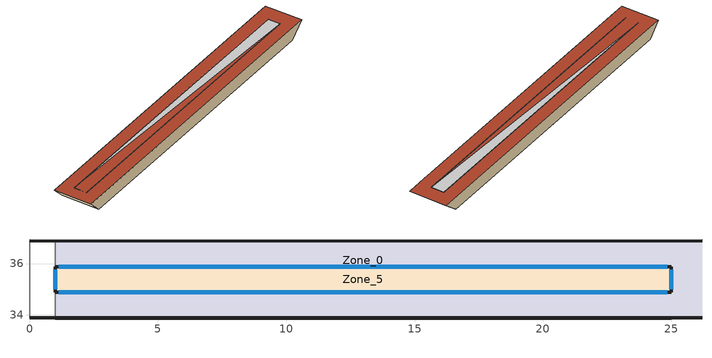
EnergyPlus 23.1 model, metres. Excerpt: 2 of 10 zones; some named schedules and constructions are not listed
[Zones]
Zone_0
 floor to Zone_1 (Interior Partition (Mass)_FLIPPED): 25,33.87,35.54 25,36.88,35.51 26.2,36.89,36.51 26.2,33.88,36.54
 floor to Zone_4 (Interior Partition (Mass)_FLIPPED): 25,34.37,35.54 1,34.37,35.54 1,36.88,35.51 25,36.88,35.51
 floor to Zone_9 (Interior Partition (Mass)_FLIPPED): 25,34.37 25,33.87 1,33.87 1,34.37 z35.54
 wall outside (300mmInsulation 200mmConcrete): 0,33.88,36.54 1,33.87,35.54 25,33.87,35.54 26.2,33.88,36.54; 26.2,36.89,36.51 25,36.88,35.51 1,36.88,35.51 0,36.89,36.51
 wall to Zone_3 (200mmConcrete): 1,36.88,35.51 1,33.87,35.54 0,33.88,36.54 0,36.89,36.51
 ceiling to Zone_5 (Interior Partition (Mass)): 1,34.88,36.53 25,34.88,36.53 25,35.88,36.52 1,35.88,36.52
 roof outside (UVal_0.4_Mass): 0,33.88,36.54 25,33.88,36.54 25,35.88,36.52 1,35.88,36.52 25,34.88,36.53 25,33.88,36.54 26.2,33.88,36.54 26.2,36.89,36.51 0,36.89,36.51
Zone_5
 floor outside (90.1-2019 Nonresidential CZ 0 Exterior Floor (Mass)): 1,34.88,36.03 1,35.88,36.02 25,35.88,36.02 25,34.88,36.03
 wall outside (300mmInsulation 200mmConcrete): 25,35.88 1,35.88 z36.02:36.52; 1,34.88 25,34.88 z36.03:36.53; 1,35.88,36.02 1,34.88,36.03 1,34.88,36.53 1,35.88,36.52; 25,34.88,36.03 25,35.88,36.02 25,35.88,36.52 25,34.88,36.53
 window (90.1-2019 Nonresidential CZ 0 Glazing (Operable)): 24.85,35.88 1.15,35.88 z36.17:36.37; 1.15,34.88 24.85,34.88 z36.18:36.38; 1,35.76,36.14 1,35,36.15 1,35,36.41 1,35.76,36.4; 25,35,36.15 25,35.76,36.14 25,35.76,36.4 25,35,36.41
[Schedule:Week:Daily]
NatVentAvail_Zone_5_40: 096c2fb7-4830-4b1b-ad6a-9c36d3ece77a, e0e3008d-8df5-407e-920e-c96906a8ad10, 9aac7223-6f20-467c-b4c0-b2737b0b6323, 991935f7-8a91-42af-b36a-b7d2041c7ee5, 745c0fb3-f0bd-4dfc-be8b-721d88dd9f80, 26255348-308e-41f4-a10e-040e6d33ec95, 075561a2-3e0e-47a1-bbd7-483a6c622ee8, 096c2fb7-4830-4b1b-ad6a-9c36d3ece77a, 096c2fb7-4830-4b1b-ad6a-9c36d3ece77a, 096c2fb7-4830-4b1b-ad6a-9c36d3ece77a, 096c2fb7-4830-4b1b-ad6a-9c36d3ece77a, 096c2fb7-4830-4b1b-ad6a-9c36d3ece77a
NatVentAvail_Zone_5_41: e150ee42-232f-46f3-b56e-90eed7ff0f68, 0487a91a-7450-4700-9cac-ba2fb3cab3a0, fc3200ea-b8ca-4966-a8e6-8b379f795120, 213d435a-9ac9-4b11-afd2-79d4c8bc7ca6, e73dffd8-1cff-4ca2-82c5-853d62e5aa21, fa753f0f-5e1a-4e89-b486-b302c0eaae94, 634117bb-e12c-4f05-aceb-a9bf2cf5da8d, e150ee42-232f-46f3-b56e-90eed7ff0f68, e150ee42-232f-46f3-b56e-90eed7ff0f68, e150ee42-232f-46f3-b56e-90eed7ff0f68, e150ee42-232f-46f3-b56e-90eed7ff0f68, e150ee42-232f-46f3-b56e-90eed7ff0f68
NatVentAvail_Zone_5_42: 0fdaa5f2-84f7-4418-9742-9d7625b9f4e8, a535c592-0649-40ae-bbf1-e9593900f3ce, 9e956afd-b4a0-44cb-b3bb-c2d5fd5bbcd3, 7d7e7d09-5465-4d82-a398-e036d32bdc90, 9e5bb720-4e74-424a-9305-fc3ee61ca99f, 99c2e8b9-043e-406a-80b0-1d765f4bbf8a, da63d4e9-c167-4a02-b674-55652dc8b2d1, 0fdaa5f2-84f7-4418-9742-9d7625b9f4e8, 0fdaa5f2-84f7-4418-9742-9d7625b9f4e8, 0fdaa5f2-84f7-4418-9742-9d7625b9f4e8, 0fdaa5f2-84f7-4418-9742-9d7625b9f4e8, 0fdaa5f2-84f7-4418-9742-9d7625b9f4e8
NatVentAvail_Zone_5_43: 21eb81c8-3e28-4074-87d1-92b432c97935, faae22dc-67ed-4471-ac36-4d8f21a8b9d4, 89b1c0a9-5ce3-4d5c-b59b-d3691a316295, c550ef33-6ff5-4087-8b39-1fd91eda8926, 566b3be2-7f15-48cd-ba9f-e7b1823b972e, e3e6e66a-b9a9-4202-ae26-5a23af9ed022, ebe9c620-b4ee-460f-9891-0359523f03bf, 21eb81c8-3e28-4074-87d1-92b432c97935, 21eb81c8-3e28-4074-87d1-92b432c97935, 21eb81c8-3e28-4074-87d1-92b432c97935, 21eb81c8-3e28-4074-87d1-92b432c97935, 21eb81c8-3e28-4074-87d1-92b432c97935
NatVentAvail_Zone_5_44: 81a19ae4-acea-4476-babf-4a37714f0775, e50631d5-3ed5-4f97-8641-9f221eb8b400, 8f957d09-9acc-46b1-9b99-e5da7a7f592b, 0ec85b35-8649-4a03-8dd3-14d74c0f2501, 40e2676f-4eaf-4aa6-acb0-750207f9f182, 1e51d385-f141-43df-b130-1285ac9cc7f1, 4edd780c-6f99-43e0-8eb7-aa75f130ffd7, 81a19ae4-acea-4476-babf-4a37714f0775, 81a19ae4-acea-4476-babf-4a37714f0775, 81a19ae4-acea-4476-babf-4a37714f0775, 81a19ae4-acea-4476-babf-4a37714f0775, 81a19ae4-acea-4476-babf-4a37714f0775
NatVentAvail_Zone_5_45: 2e91a4a2-59e1-4e80-ba93-5ac0191b8a99, c8dda009-1788-4b89-97d7-fa8b68037593, 4df8709f-ac90-4ef2-b4e2-19fdbb329303, dc2681d5-5028-4152-9708-e8297f6ca76b, 8e94868c-4f56-40d2-a692-1d1b60a335cd, d53f72aa-f8bf-4737-9341-c09aaef1b1f7, 2e91a4a2-59e1-4e80-ba93-5ac0191b8a99, 2e91a4a2-59e1-4e80-ba93-5ac0191b8a99, 2e91a4a2-59e1-4e80-ba93-5ac0191b8a99, 2e91a4a2-59e1-4e80-ba93-5ac0191b8a99, 2e91a4a2-59e1-4e80-ba93-5ac0191b8a99, 2e91a4a2-59e1-4e80-ba93-5ac0191b8a99
NatVentAvail_Zone_5_46: ebacf99d-e8da-48b9-b5ad-0108547cc8ae, a535c592-0649-40ae-bbf1-e9593900f3ce, 2dc06c29-24eb-48c1-869e-e6d863c0a28a, f42d8b0e-e951-409d-b9b0-892726b4e38e, 570886b1-58c4-457d-ac38-5adb74ed5e92, d2c2ba9a-a319-4670-9015-153a930bdca1, 9adbd049-f390-444f-b23b-46f7e44c8593, ebacf99d-e8da-48b9-b5ad-0108547cc8ae, ebacf99d-e8da-48b9-b5ad-0108547cc8ae, ebacf99d-e8da-48b9-b5ad-0108547cc8ae, ebacf99d-e8da-48b9-b5ad-0108547cc8ae, ebacf99d-e8da-48b9-b5ad-0108547cc8ae
NatVentAvail_Zone_5_47: cdae2161-5b4e-435d-9610-0bc3f5283f17, b5363719-6f6d-48d7-b573-11ac736d6d42, 78d901e0-85a8-4f4d-a10a-11555c8e2766, 22a743c4-0e41-4774-a5e7-ac3906755d13, e11a5201-5b1f-4b64-8400-45c0e2722b9a, b9fbeb72-4d8b-4a4b-9eb4-8460913e4708, 07539348-85d7-4f5b-9817-4b7059e7d8cc, cdae2161-5b4e-435d-9610-0bc3f5283f17, cdae2161-5b4e-435d-9610-0bc3f5283f17, cdae2161-5b4e-435d-9610-0bc3f5283f17, cdae2161-5b4e-435d-9610-0bc3f5283f17, cdae2161-5b4e-435d-9610-0bc3f5283f17
NatVentAvail_Zone_5_48: 60df5da1-c5a2-43c5-8324-24a209af819c, ef9c79cd-7710-41d4-8350-520493ae7949, 131dfe5c-8535-4a85-a371-06a3ccb5b7eb, 820c2cad-eaac-44f9-88bf-f72a1cba31ab, f69c3603-4abe-41ed-96c3-c3acd8c20174, 5351d4fc-88f2-41df-a316-a8b8a771de5f, 0112e025-e1ea-4d5d-adce-7a0a5ec210be, 60df5da1-c5a2-43c5-8324-24a209af819c, 60df5da1-c5a2-43c5-8324-24a209af819c, 60df5da1-c5a2-43c5-8324-24a209af819c, 60df5da1-c5a2-43c5-8324-24a209af819c, 60df5da1-c5a2-43c5-8324-24a209af819c
NatVentAvail_Zone_5_49: f2902ccb-928e-494b-87d4-42d975955a7b, 3fb2a2fd-0715-44ae-be5a-d72073308f60, 73650b47-b38c-4add-a545-4afb7920d4af, 3546d243-a068-4620-83cb-d3eb399b6ef2, 5438b060-fefb-4299-bd0a-d3a273e5a11f, e6e8a28b-f594-448d-967b-df88e5e68926, 135b8951-e444-4fb4-8a8a-e2273c55da1c, f2902ccb-928e-494b-87d4-42d975955a7b, f2902ccb-928e-494b-87d4-42d975955a7b, f2902ccb-928e-494b-87d4-42d975955a7b, f2902ccb-928e-494b-87d4-42d975955a7b, f2902ccb-928e-494b-87d4-42d975955a7b
NatVentAvail_Zone_5_50: 20c67ee8-a8f1-40c0-9e96-b754dae7efd4, 9aac7223-6f20-467c-b4c0-b2737b0b6323, bf61dd20-51ba-4e41-94da-0c9cba887544, bbe27da8-3e4e-48e9-a710-94d491814ce5, 8a6db6ef-82bd-4ffb-877e-10a51d9471ff, 9115f11b-9853-4038-90e6-b388561abed3, 2745753d-0713-4cf0-b3d0-f2ec7d40f549, 20c67ee8-a8f1-40c0-9e96-b754dae7efd4, 20c67ee8-a8f1-40c0-9e96-b754dae7efd4, 20c67ee8-a8f1-40c0-9e96-b754dae7efd4, 20c67ee8-a8f1-40c0-9e96-b754dae7efd4, 20c67ee8-a8f1-40c0-9e96-b754dae7efd4
NatVentAvail_Zone_5_51: 31a2f1fb-8e14-430f-9999-7686a3f7d033, 57af1384-9269-41f5-94d3-07f1b3a4d557, 1c529a8f-6d1a-4e5e-84c1-a2f29a55c5f0, 02dfba52-80e2-4029-9984-ab33e2454446, 662935f5-d3d2-4d0e-8c3b-0efdc8088ad1, da343bcd-aa65-4509-a258-3d7a75ecec30, ff73a972-7a24-4b96-afe0-723992147981, 31a2f1fb-8e14-430f-9999-7686a3f7d033, 31a2f1fb-8e14-430f-9999-7686a3f7d033, 31a2f1fb-8e14-430f-9999-7686a3f7d033, 31a2f1fb-8e14-430f-9999-7686a3f7d033, 31a2f1fb-8e14-430f-9999-7686a3f7d033
NatVentAvail_Zone_5_52: dc9e3de7-c4db-4239-a17a-aa293731998b, dc9e3de7-c4db-4239-a17a-aa293731998b, dc9e3de7-c4db-4239-a17a-aa293731998b, dc9e3de7-c4db-4239-a17a-aa293731998b, dc9e3de7-c4db-4239-a17a-aa293731998b, dc9e3de7-c4db-4239-a17a-aa293731998b, dc9e3de7-c4db-4239-a17a-aa293731998b, dc9e3de7-c4db-4239-a17a-aa293731998b, dc9e3de7-c4db-4239-a17a-aa293731998b, dc9e3de7-c4db-4239-a17a-aa293731998b, dc9e3de7-c4db-4239-a17a-aa293731998b, dc9e3de7-c4db-4239-a17a-aa293731998b
CoolAvail_Zone_6_0: 26128329-a49c-462a-9c65-336d64e03bce, ffc6a95d-d4a1-47bb-b88f-23d788c2bf29, 7ec457ae-2b84-446e-ac73-69dfd6062cb9, 346ea321-adf6-498f-ac46-00ea87e15e3c, 68d4db8a-cd9e-4515-a9a3-8d937d685b81, 6c2d310b-273f-410a-89f7-1805d80d1e96, 18a13f5e-4ed7-482c-b7a1-724b896db6e4, 26128329-a49c-462a-9c65-336d64e03bce, 26128329-a49c-462a-9c65-336d64e03bce, 26128329-a49c-462a-9c65-336d64e03bce, 26128329-a49c-462a-9c65-336d64e03bce, 26128329-a49c-462a-9c65-336d64e03bce
CoolAvail_Zone_6_1: 7164f43f-7629-494b-9241-abfe7005886f, eea84938-3f2c-4198-8930-aa0f154303ca, 1f8974ce-10b4-41a2-9884-31a29a277223, b95b9b22-7183-480b-83c9-f689512fde90, 7a8470b1-fba1-4a9f-a13f-e9dc9952319e, 0cd271bc-c703-4da0-8d19-fef8b674692d, 62c26efe-f6cd-477e-9e4c-5e679ff38d5d, 7164f43f-7629-494b-9241-abfe7005886f, 7164f43f-7629-494b-9241-abfe7005886f, 7164f43f-7629-494b-9241-abfe7005886f, 7164f43f-7629-494b-9241-abfe7005886f, 7164f43f-7629-494b-9241-abfe7005886f
CoolAvail_Zone_6_2: 6023a845-a1c0-4990-ad85-f4ca74dafc78, 67fc87cf-ce2b-41cc-9440-1e0e2276db63, 7a8470b1-fba1-4a9f-a13f-e9dc9952319e, de9248ce-a475-488b-b092-ba2fc47f884d, ffc6a95d-d4a1-47bb-b88f-23d788c2bf29, a6578f83-0fec-4798-92dd-29eae890b0c9, 4199064a-1529-4171-aca4-b9dd580a48a0, 6023a845-a1c0-4990-ad85-f4ca74dafc78, 6023a845-a1c0-4990-ad85-f4ca74dafc78, 6023a845-a1c0-4990-ad85-f4ca74dafc78, 6023a845-a1c0-4990-ad85-f4ca74dafc78, 6023a845-a1c0-4990-ad85-f4ca74dafc78
CoolAvail_Zone_6_3: 4fba21c8-22b2-41a6-a59f-d5a67b32b3be, 70ec4768-6183-4381-810d-2385883a66fe, 743a8416-6892-4693-8cab-3386d2d731b2, cc1bc7ec-186a-4053-9078-072b368fb057, 1eac853b-f9b5-4378-aa0f-5e0ead8969a1, 26128329-a49c-462a-9c65-336d64e03bce, b9559528-1d66-4457-ad8d-24ba14e98f91, 4fba21c8-22b2-41a6-a59f-d5a67b32b3be, 4fba21c8-22b2-41a6-a59f-d5a67b32b3be, 4fba21c8-22b2-41a6-a59f-d5a67b32b3be, 4fba21c8-22b2-41a6-a59f-d5a67b32b3be, 4fba21c8-22b2-41a6-a59f-d5a67b32b3be
CoolAvail_Zone_6_4: 69cf3f64-1790-47ce-9ffe-870b6eae9fa3, a2606a62-1cc4-4a4d-9957-ee04bef5b3a4, 17075a1b-6599-46ea-9f5a-90b479617e5c, ae8ab2fa-f8e5-4340-9721-e04c586f310a, b12baa50-9ce2-465b-8923-5503bc9c8547, 90c5aa04-2100-42e2-bce3-04d9d9818eda, a2606a62-1cc4-4a4d-9957-ee04bef5b3a4, 69cf3f64-1790-47ce-9ffe-870b6eae9fa3, 69cf3f64-1790-47ce-9ffe-870b6eae9fa3, 69cf3f64-1790-47ce-9ffe-870b6eae9fa3, 69cf3f64-1790-47ce-9ffe-870b6eae9fa3, 69cf3f64-1790-47ce-9ffe-870b6eae9fa3
CoolAvail_Zone_6_5: b9676c6e-9c11-4298-9a78-c99a300fc6af, a47f9877-64a6-4272-b029-2d400106ce92, f3131cd5-39ca-4246-a29d-ecc3657f6b71, 604f2ce9-409e-408d-bb1a-d8c02a4a93ba, b1de7d1b-d140-4419-81a4-46bcb6597c08, c05c8beb-8b61-4d35-8522-e71affdac5f8, 9460b2d5-9b17-4edd-84e5-bb32d14f65f1, b9676c6e-9c11-4298-9a78-c99a300fc6af, b9676c6e-9c11-4298-9a78-c99a300fc6af, b9676c6e-9c11-4298-9a78-c99a300fc6af, b9676c6e-9c11-4298-9a78-c99a300fc6af, b9676c6e-9c11-4298-9a78-c99a300fc6af
CoolAvail_Zone_6_6: 4825c346-50d4-4f60-ac18-61646baccc39, c3a7118f-9858-4c1a-9065-92c86fd2ce47, cc65cf8b-ad84-46d3-841b-9f3fed0eaa0c, 865d1c69-0b9e-4efa-9cd9-44acacb2e463, 6787fef0-3d34-4ff5-af86-dab837380132, 7c6381cc-5b55-49da-8322-ec5a5ece2b28, 1f42ac5f-69d3-40f8-b05b-59f70a2297f2, 4825c346-50d4-4f60-ac18-61646baccc39, 4825c346-50d4-4f60-ac18-61646baccc39, 4825c346-50d4-4f60-ac18-61646baccc39, 4825c346-50d4-4f60-ac18-61646baccc39, 4825c346-50d4-4f60-ac18-61646baccc39
CoolAvail_Zone_6_7: ed8f30d5-4e58-4bd8-be9f-2f7e72377be0, cda3fa70-d411-4153-910d-d1ea203522ce, d0da784f-1475-43dc-8f9b-f9596f81764a, 5a9cd386-6dde-4e57-98bc-6c021d4b4641, d45ff4bc-0f80-46f5-8910-e49af15cc98d, ff4ec9a2-cc1f-48b8-8e96-368cc7353a53, d29247bc-790b-4132-ba5a-d047e7aefb11, ed8f30d5-4e58-4bd8-be9f-2f7e72377be0, ed8f30d5-4e58-4bd8-be9f-2f7e72377be0, ed8f30d5-4e58-4bd8-be9f-2f7e72377be0, ed8f30d5-4e58-4bd8-be9f-2f7e72377be0, ed8f30d5-4e58-4bd8-be9f-2f7e72377be0
CoolAvail_Zone_6_8: f3175d0e-35d9-4439-b0aa-6b1563fa926c, aabe9b6c-e614-4a09-a937-79109e35ecdb, 89886e4c-dae1-4523-96eb-67b856de2bfb, aab2ec88-fad6-44b6-b865-30069ee1f08c, c7789eea-a7a2-4639-a7f6-11bfa0d1b582, 84d716f2-fcba-4c29-9d14-1c0ac03fc866, 0a143e83-cd71-4f17-9422-728ab1938fa5, f3175d0e-35d9-4439-b0aa-6b1563fa926c, f3175d0e-35d9-4439-b0aa-6b1563fa926c, f3175d0e-35d9-4439-b0aa-6b1563fa926c, f3175d0e-35d9-4439-b0aa-6b1563fa926c, f3175d0e-35d9-4439-b0aa-6b1563fa926c
CoolAvail_Zone_6_9: 7a0da003-bc82-4f23-ab69-61e5f7eedec5, 560757e2-053c-4463-a1ce-e2d631b9b847, 0a143e83-cd71-4f17-9422-728ab1938fa5, 4d4032d5-8fce-4c25-b939-b4acca6882aa, 5a9531e6-8b83-44fe-8bb2-b31c1ab7d0f4, 2a7afb4d-5dc2-4b14-a3b2-085157eb2d87, bd08f717-5fdb-4f75-ae98-62cf7cc61b90, 7a0da003-bc82-4f23-ab69-61e5f7eedec5, 7a0da003-bc82-4f23-ab69-61e5f7eedec5, 7a0da003-bc82-4f23-ab69-61e5f7eedec5, 7a0da003-bc82-4f23-ab69-61e5f7eedec5, 7a0da003-bc82-4f23-ab69-61e5f7eedec5
CoolAvail_Zone_6_10: 17d694e7-a3c3-418d-9186-ff37bdbbb1d7, 0a143e83-cd71-4f17-9422-728ab1938fa5, 9fda8791-29e9-49cc-9025-0fc42e0ce243, 23db5ed2-c412-4876-b25f-0793a50ab920, fc9819a5-a7a8-470e-ab99-db347ae4e144, 761dc9e9-92e1-4a90-93cf-91c7b3f81479, 96a6c59c-fbd3-4824-80f8-1d3866c75101, 17d694e7-a3c3-418d-9186-ff37bdbbb1d7, 17d694e7-a3c3-418d-9186-ff37bdbbb1d7, 17d694e7-a3c3-418d-9186-ff37bdbbb1d7, 17d694e7-a3c3-418d-9186-ff37bdbbb1d7, 17d694e7-a3c3-418d-9186-ff37bdbbb1d7
CoolAvail_Zone_6_11: 0a143e83-cd71-4f17-9422-728ab1938fa5, 4a87fd1e-b5fe-4231-a6b1-4b67dd32aa59, d7f0d4f1-ab2f-42f6-8717-3ce23bde9407, b5c54b92-bcc4-473c-bcf1-133da9fe95cc, a9b29cc3-23d7-49fb-8f39-3d85835c3b23, d0b564ea-e383-47b1-be1e-dc4d810b31cd, bb115e9a-4528-47b1-8fc0-19a819fb9404, 0a143e83-cd71-4f17-9422-728ab1938fa5, 0a143e83-cd71-4f17-9422-728ab1938fa5, 0a143e83-cd71-4f17-9422-728ab1938fa5, 0a143e83-cd71-4f17-9422-728ab1938fa5, 0a143e83-cd71-4f17-9422-728ab1938fa5
CoolAvail_Zone_6_12: b6b0ad12-b3c1-481c-b9f1-5acc0e674619, 1739440a-2f14-4577-94f2-53e56cbe0b48, 24fb377b-7fca-4feb-954a-66d58489e97a, fd0e931d-f427-422f-b769-3dc5b1793982, f9c79e93-5e8b-42da-88a0-5c8fa0b4c526, d02671bd-c2a3-4776-a2b3-cd4210fb431e, 712e4034-84fe-481c-9840-f755857050d9, b6b0ad12-b3c1-481c-b9f1-5acc0e674619, b6b0ad12-b3c1-481c-b9f1-5acc0e674619, b6b0ad12-b3c1-481c-b9f1-5acc0e674619, b6b0ad12-b3c1-481c-b9f1-5acc0e674619, b6b0ad12-b3c1-481c-b9f1-5acc0e674619
CoolAvail_Zone_6_13: 28efdf05-0f4b-451e-8c23-20d551e88e14, 27b80191-4557-4104-8bb1-e63b0cb6580a, ce56b4e4-d86d-4331-9bb7-390510d35bc2, e4e2a8df-a270-449e-bc5b-4324a7a5022c, 8bb8680e-d5c2-40b5-b05e-99c5a2425baf, f530f5bc-f477-4397-a6c6-14ceea88d037, 8e7e5144-0e29-4ea1-8231-a33c3fc82d74, 28efdf05-0f4b-451e-8c23-20d551e88e14, 28efdf05-0f4b-451e-8c23-20d551e88e14, 28efdf05-0f4b-451e-8c23-20d551e88e14, 28efdf05-0f4b-451e-8c23-20d551e88e14, 28efdf05-0f4b-451e-8c23-20d551e88e14
CoolAvail_Zone_6_14: 3d33a212-503c-40d0-9ed0-24d3134ffe09, 70460fb7-dcc5-4d58-814f-1b1e46aead27, 5e2a3386-f270-4096-9afb-6b8a723f140a, 69fe6724-1ccc-4d02-a542-3811eccb1b57, 7ff846aa-aef5-42cb-881b-a60a1771d837, 446bb8a1-ab85-4d4a-a89b-364b6581748b, 036445e2-b225-4bc6-8bca-024f287c0ea6, 3d33a212-503c-40d0-9ed0-24d3134ffe09, 3d33a212-503c-40d0-9ed0-24d3134ffe09, 3d33a212-503c-40d0-9ed0-24d3134ffe09, 3d33a212-503c-40d0-9ed0-24d3134ffe09, 3d33a212-503c-40d0-9ed0-24d3134ffe09
CoolAvail_Zone_6_15: 26d83129-131d-4a7d-8ac0-b1060d132821, 0e35c78a-022f-40a5-8027-6e208e5ad6e3, da46bbde-d27d-4db4-b081-f6c76ac3d6ae, bf61dd20-51ba-4e41-94da-0c9cba887544, 3f2b6444-cd72-44bc-aec0-1e53521e674d, b4baf8b9-d35b-4d8c-ad21-b320ef6debc3, 6626ade1-789e-4a35-851e-c1756bb77c67, 26d83129-131d-4a7d-8ac0-b1060d132821, 26d83129-131d-4a7d-8ac0-b1060d132821, 26d83129-131d-4a7d-8ac0-b1060d132821, 26d83129-131d-4a7d-8ac0-b1060d132821, 26d83129-131d-4a7d-8ac0-b1060d132821
CoolAvail_Zone_6_16: 0955a33e-2b42-4e37-8f6e-7579b4034070, b01a01a1-7a07-42fc-a84d-51f25bf08ee4, 1762e173-b534-45a6-b960-29bbe44aace2, 65baea4b-485f-4b36-bbd7-9b80a3d2e53b, ba5c4833-961b-4877-84fa-b8c2ab6ea4b1, d209889c-2d33-4c58-a33f-b89cbf890c4d, 6f706008-9f60-4919-b369-57b30f34258f, 0955a33e-2b42-4e37-8f6e-7579b4034070, 0955a33e-2b42-4e37-8f6e-7579b4034070, 0955a33e-2b42-4e37-8f6e-7579b4034070, 0955a33e-2b42-4e37-8f6e-7579b4034070, 0955a33e-2b42-4e37-8f6e-7579b4034070
CoolAvail_Zone_6_17: 31deaa9e-b116-4580-8a71-811229ae0aaa, abfe7c1c-b156-4108-a5ee-e9c6d44be93c, 01758040-7c91-4301-9df9-204fde4e73fb, 59f00bd5-7e8f-453e-98e2-b669a7e37de7, 15202f56-a887-42bf-9e9f-5be8b6005a0d, 81a05240-546d-4c94-8ed6-bb396fd965ed, b35077cb-8a57-4378-b1ca-af1ceea6528f, 31deaa9e-b116-4580-8a71-811229ae0aaa, 31deaa9e-b116-4580-8a71-811229ae0aaa, 31deaa9e-b116-4580-8a71-811229ae0aaa, 31deaa9e-b116-4580-8a71-811229ae0aaa, 31deaa9e-b116-4580-8a71-811229ae0aaa
CoolAvail_Zone_6_18: 5c5a4e26-71e4-42e3-8a73-b0b0c5056f89, 0151d82a-0480-40df-81c4-e70aaeed28f2, 5cf7e0b3-6d71-4a3a-90c1-46dae67eac35, 5c5a4e26-71e4-42e3-8a73-b0b0c5056f89, e1e0a4a8-b3b8-4ce8-b014-475056c52d8b, 867dd1cd-1711-4138-8bf3-20f96c500f98, df172223-f764-49c2-9171-b10852bc4956, 5c5a4e26-71e4-42e3-8a73-b0b0c5056f89, 5c5a4e26-71e4-42e3-8a73-b0b0c5056f89, 5c5a4e26-71e4-42e3-8a73-b0b0c5056f89, 5c5a4e26-71e4-42e3-8a73-b0b0c5056f89, 5c5a4e26-71e4-42e3-8a73-b0b0c5056f89
CoolAvail_Zone_6_19: 37ef8897-8bc5-408e-b2b4-b8d7d30b22dc, 866ff3b9-be31-4651-8289-1c5911b79d86, ee189984-607a-4dd1-ae73-8fcb10790cc0, 34d8368c-40ba-4988-b3fc-4b490afa0ebe, a6d3308d-77ee-458e-9821-a5734c643cbb, a626b689-1697-4f16-a2e5-8d6255b86500, 2eb27994-ff50-4560-928d-655cb1ceed32, 37ef8897-8bc5-408e-b2b4-b8d7d30b22dc, 37ef8897-8bc5-408e-b2b4-b8d7d30b22dc, 37ef8897-8bc5-408e-b2b4-b8d7d30b22dc, 37ef8897-8bc5-408e-b2b4-b8d7d30b22dc, 37ef8897-8bc5-408e-b2b4-b8d7d30b22dc
CoolAvail_Zone_6_20: 80368e80-d8cc-4b57-a2c1-f7b5cdc30fcd, 9e4573f8-e1a7-4b68-90b6-66205e68623d, 37ef8897-8bc5-408e-b2b4-b8d7d30b22dc, 39ed11b3-ef2d-44c3-9c2a-c586066af89d, 150b0c3b-f5e9-4222-be3d-d8cc0feeb11e, 0f07a0f2-23d3-4edc-8d40-3618e3be2d40, a629ef8c-2b37-435e-94ac-01df1ea7d2eb, 80368e80-d8cc-4b57-a2c1-f7b5cdc30fcd, 80368e80-d8cc-4b57-a2c1-f7b5cdc30fcd, 80368e80-d8cc-4b57-a2c1-f7b5cdc30fcd, 80368e80-d8cc-4b57-a2c1-f7b5cdc30fcd, 80368e80-d8cc-4b57-a2c1-f7b5cdc30fcd
CoolAvail_Zone_6_21: 45ab39a9-4205-4296-844c-e2cf7418a2d5, a47f9877-64a6-4272-b029-2d400106ce92, 57772238-412a-466c-9758-968421dfcb29, faae22dc-67ed-4471-ac36-4d8f21a8b9d4, 42ed1921-6056-48dc-86a2-962c248314d9, 0198b9c3-e725-4b88-a6d2-d6b10227dd52, a4c6dd20-9bc0-49d4-87b0-635ae5130ca8, 45ab39a9-4205-4296-844c-e2cf7418a2d5, 45ab39a9-4205-4296-844c-e2cf7418a2d5, 45ab39a9-4205-4296-844c-e2cf7418a2d5, 45ab39a9-4205-4296-844c-e2cf7418a2d5, 45ab39a9-4205-4296-844c-e2cf7418a2d5
CoolAvail_Zone_6_22: 570886b1-58c4-457d-ac38-5adb74ed5e92, 0c5fc461-35c2-4594-bf42-7ee29993cee0, 3381a151-3611-4f8a-ad7f-3ff51188158a, e182efa2-cca1-4f84-8820-ac13e0f118db, 5509c26c-c147-432c-a522-aa0e6fa0e644, ebacf99d-e8da-48b9-b5ad-0108547cc8ae, e23992b2-e676-4aaf-a538-d0a8f41620c4, 570886b1-58c4-457d-ac38-5adb74ed5e92, 570886b1-58c4-457d-ac38-5adb74ed5e92, 570886b1-58c4-457d-ac38-5adb74ed5e92, 570886b1-58c4-457d-ac38-5adb74ed5e92, 570886b1-58c4-457d-ac38-5adb74ed5e92
CoolAvail_Zone_6_23: 6c6c912e-38e2-490f-b220-cfdcfb22ad86, 82cdd992-5932-44f5-af20-b511eab67c35, 417d993f-43d2-4ff8-975c-b358da88f9bb, 5feb200d-eaa1-4e77-9e4f-a0e77642597a, dcc79149-b959-47e7-8848-493a315d61d0, 945fc0f3-484d-4b2b-a273-856191adf391, 05f2b50d-8e04-4550-9c13-db7624886ff0, 6c6c912e-38e2-490f-b220-cfdcfb22ad86, 6c6c912e-38e2-490f-b220-cfdcfb22ad86, 6c6c912e-38e2-490f-b220-cfdcfb22ad86, 6c6c912e-38e2-490f-b220-cfdcfb22ad86, 6c6c912e-38e2-490f-b220-cfdcfb22ad86
CoolAvail_Zone_6_24: be5c8f49-d87e-4c16-be82-4cc61e9b0dd0, 41220c13-cb08-450f-beee-d2d892435e77, 38490062-87ed-46bb-8adf-f158cdf2b034, 0cdfbd29-5919-428a-a7b5-4e2293dcdb32, 3aba190e-3d90-4987-9308-a3fcb793d781, e089dff4-6ebe-4b6a-a2f4-a18efa07b05e, 45864a94-f36e-45b5-84df-de7966b719d4, be5c8f49-d87e-4c16-be82-4cc61e9b0dd0, be5c8f49-d87e-4c16-be82-4cc61e9b0dd0, be5c8f49-d87e-4c16-be82-4cc61e9b0dd0, be5c8f49-d87e-4c16-be82-4cc61e9b0dd0, be5c8f49-d87e-4c16-be82-4cc61e9b0dd0
CoolAvail_Zone_6_25: f651d182-9ffa-448d-b3bb-1db3778a2b42, 159349e4-3b38-41f5-a5dd-d0505b8291f4, 2e91a4a2-59e1-4e80-ba93-5ac0191b8a99, 6f42a927-a76e-4a30-a991-11c41d5897f9, 0c86296e-feb0-4f37-a20a-831bbe904953, c76b5d6c-9250-4d2d-9df6-f6734dff384b, 9afddc16-a976-42a1-aec2-a38cabd5b7ab, f651d182-9ffa-448d-b3bb-1db3778a2b42, f651d182-9ffa-448d-b3bb-1db3778a2b42, f651d182-9ffa-448d-b3bb-1db3778a2b42, f651d182-9ffa-448d-b3bb-1db3778a2b42, f651d182-9ffa-448d-b3bb-1db3778a2b42
CoolAvail_Zone_6_26: 2d30eaa6-4708-41b4-9740-215df8f72218, 24c93f5d-cb47-4e21-aff8-68fd0f53a1ed, 68ba062c-caf0-48ae-a78a-ed71de20fc23, a3cdf32c-6085-4ead-a52c-e1562a15795d, f4e45d8a-f0a0-478f-a15f-18b249b74cc3, 9d953807-ff80-4617-85d4-abe27fac3636, 5e2a5ff9-d44a-4a84-b6fc-ec108ddc0fb9, 2d30eaa6-4708-41b4-9740-215df8f72218, 2d30eaa6-4708-41b4-9740-215df8f72218, 2d30eaa6-4708-41b4-9740-215df8f72218, 2d30eaa6-4708-41b4-9740-215df8f72218, 2d30eaa6-4708-41b4-9740-215df8f72218
CoolAvail_Zone_6_27: 5703f235-9901-4922-8e4b-a7fe87b1f65f, c94d1906-7a26-47d8-8a4b-06f594db9e9e, 7ff905aa-2ef4-4019-95e1-18739e4b7b9e, 33deab64-5739-4c8a-86c3-f2ffcf0da82b, 665f259e-6582-49ec-8a11-d1022598e93c, 6e5f01bd-541c-4f25-b722-4cb4b9198d04, 45ac16c2-9cdf-497c-acaa-cd679a3027f6, 5703f235-9901-4922-8e4b-a7fe87b1f65f, 5703f235-9901-4922-8e4b-a7fe87b1f65f, 5703f235-9901-4922-8e4b-a7fe87b1f65f, 5703f235-9901-4922-8e4b-a7fe87b1f65f, 5703f235-9901-4922-8e4b-a7fe87b1f65f
CoolAvail_Zone_6_28: c12e9dc4-7288-44a9-b1f1-93628059383e, 860b97a4-cdef-4a85-acf1-803019d13dfd, b348c4ee-ae31-477c-a956-b14a1f04bed9, 499b130d-fa05-43d8-a81d-46032889cd28, 59f00bd5-7e8f-453e-98e2-b669a7e37de7, 773f7ea3-f884-41e6-bf00-bde8b1b626e3, 45ab39a9-4205-4296-844c-e2cf7418a2d5, c12e9dc4-7288-44a9-b1f1-93628059383e, c12e9dc4-7288-44a9-b1f1-93628059383e, c12e9dc4-7288-44a9-b1f1-93628059383e, c12e9dc4-7288-44a9-b1f1-93628059383e, c12e9dc4-7288-44a9-b1f1-93628059383e
CoolAvail_Zone_6_29: e582b90c-61b2-4792-898c-f19ce0b16e24, 3c9da072-29d0-4cb3-8dc0-e2f7d1e52aaa, da9a5cf6-e4f2-40b3-87de-b9e13efcead6, 1e99276b-8cb3-4f1c-97ee-e30ab6db488b, 59f00bd5-7e8f-453e-98e2-b669a7e37de7, 59f00bd5-7e8f-453e-98e2-b669a7e37de7, fe98ff80-d361-4b1b-98d9-c6d53ee18ae0, e582b90c-61b2-4792-898c-f19ce0b16e24, e582b90c-61b2-4792-898c-f19ce0b16e24, e582b90c-61b2-4792-898c-f19ce0b16e24, e582b90c-61b2-4792-898c-f19ce0b16e24, e582b90c-61b2-4792-898c-f19ce0b16e24
CoolAvail_Zone_6_30: 00bc2c82-d2ff-4e62-b0d2-cc27d643ad25, 0a143e83-cd71-4f17-9422-728ab1938fa5, dd50eee9-18e4-48ff-ae56-5a46db353e6b, 67154714-7420-482a-a29d-0c08389380bb, 0a656ffe-e1a8-4ce0-9e92-7c112564d05c, 712cadd7-5f65-4fb7-85ef-8a23cbf408e0, 3fc4708c-a9da-40d0-a68e-07e41d117dd7, 00bc2c82-d2ff-4e62-b0d2-cc27d643ad25, 00bc2c82-d2ff-4e62-b0d2-cc27d643ad25, 00bc2c82-d2ff-4e62-b0d2-cc27d643ad25, 00bc2c82-d2ff-4e62-b0d2-cc27d643ad25, 00bc2c82-d2ff-4e62-b0d2-cc27d643ad25
CoolAvail_Zone_6_31: 093122db-5e39-49b3-9628-7bf1e0a3514e, 39ed11b3-ef2d-44c3-9c2a-c586066af89d, da9a5cf6-e4f2-40b3-87de-b9e13efcead6, eb521d3e-370a-4b88-aca1-a2b4d3be689b, 9098a60b-5a31-4c15-b901-7811c973d18a, c210aa6e-699b-4c48-83bb-516c4d74cfd0, e50e31d9-e36e-4bf8-864a-08c5ccfa71f4, 093122db-5e39-49b3-9628-7bf1e0a3514e, 093122db-5e39-49b3-9628-7bf1e0a3514e, 093122db-5e39-49b3-9628-7bf1e0a3514e, 093122db-5e39-49b3-9628-7bf1e0a3514e, 093122db-5e39-49b3-9628-7bf1e0a3514e
CoolAvail_Zone_6_32: 4564370a-dbd3-46a3-8e62-7064a130af1d, 93ce8923-62a6-4984-b602-1d9d3585ee49, ea020e99-a00e-4d51-9761-ef8fea73946e, dc07d6b5-028a-446e-8467-8792d517eb59, aec8033a-3bd2-43ea-a500-471275ac03ca, 2ff1cd9e-d6e8-4299-a105-eccd13676156, 15ec5878-5701-4388-8271-d5ec87122adb, 4564370a-dbd3-46a3-8e62-7064a130af1d, 4564370a-dbd3-46a3-8e62-7064a130af1d, 4564370a-dbd3-46a3-8e62-7064a130af1d, 4564370a-dbd3-46a3-8e62-7064a130af1d, 4564370a-dbd3-46a3-8e62-7064a130af1d
CoolAvail_Zone_6_33: 438c41fb-884a-4d2d-b386-e0d43cf8b118, 3d455c41-90bc-4eda-b170-a67018ace141, b617a6ff-44d1-4cb1-b5cb-7e4028cafc5b, 2d55e87e-183f-42d8-9019-c8f176ab5d6e, fb3308b8-f4a8-40cf-a46d-bdd55a44b55e, 57772238-412a-466c-9758-968421dfcb29, 36f0db73-9b9e-42ba-a108-4fac0f940515, 438c41fb-884a-4d2d-b386-e0d43cf8b118, 438c41fb-884a-4d2d-b386-e0d43cf8b118, 438c41fb-884a-4d2d-b386-e0d43cf8b118, 438c41fb-884a-4d2d-b386-e0d43cf8b118, 438c41fb-884a-4d2d-b386-e0d43cf8b118
CoolAvail_Zone_6_34: 90060234-5f94-4b87-be29-15c22bd769d7, f9483efa-1f2d-4ba2-b8ba-4dbab37ddaed, 8d0dfef7-77fd-49d6-acb2-1a78adbb30af, 46b273b4-8a6f-4d61-905e-c87f2529c56e, b6528512-a8a0-40de-8129-de250475351d, 657df98d-f030-4795-a477-9a217d6aa4a2, ad7f5a86-d635-428e-bfc6-43c6ff573741, 90060234-5f94-4b87-be29-15c22bd769d7, 90060234-5f94-4b87-be29-15c22bd769d7, 90060234-5f94-4b87-be29-15c22bd769d7, 90060234-5f94-4b87-be29-15c22bd769d7, 90060234-5f94-4b87-be29-15c22bd769d7
CoolAvail_Zone_6_35: 92b75db2-31e3-45e7-9891-1816bd363715, 8c5c5b66-26af-418b-b91a-eba47e52775b, 7164f43f-7629-494b-9241-abfe7005886f, 0e5333f0-019a-4edf-8ca8-c79b0964491c, 1f42ac5f-69d3-40f8-b05b-59f70a2297f2, 4b2d13ea-38b5-4fab-bd76-575c0a701601, 2f2038f8-2270-4123-8adc-dff92dd51a13, 92b75db2-31e3-45e7-9891-1816bd363715, 92b75db2-31e3-45e7-9891-1816bd363715, 92b75db2-31e3-45e7-9891-1816bd363715, 92b75db2-31e3-45e7-9891-1816bd363715, 92b75db2-31e3-45e7-9891-1816bd363715
CoolAvail_Zone_6_36: 62613e06-7fe2-4e41-9490-2135ba22acad, 80368e80-d8cc-4b57-a2c1-f7b5cdc30fcd, 3d242d3c-9cea-4e75-bb7f-28b514843b21, e146253e-c8a6-44ff-8675-b873f7ab3a50, 1bd8e3f6-59e0-47b0-956f-9dbbd9a3f172, 84331349-f290-4d4d-a5fe-e3a395351e9b, 2e91a4a2-59e1-4e80-ba93-5ac0191b8a99, 62613e06-7fe2-4e41-9490-2135ba22acad, 62613e06-7fe2-4e41-9490-2135ba22acad, 62613e06-7fe2-4e41-9490-2135ba22acad, 62613e06-7fe2-4e41-9490-2135ba22acad, 62613e06-7fe2-4e41-9490-2135ba22acad
CoolAvail_Zone_6_37: 59f00bd5-7e8f-453e-98e2-b669a7e37de7, 931aacb3-1808-4146-93d8-c5fecb0daabb, 46692c49-4983-4dd3-b2a6-fa730bc424ae, 649e3296-2dea-46d0-ac3e-9285ac439358, 3af12364-546c-4e81-ab39-609f7319e6de, ffc6a95d-d4a1-47bb-b88f-23d788c2bf29, 97de9650-e2e1-41b0-9536-cc1cdcb3d5d2, 59f00bd5-7e8f-453e-98e2-b669a7e37de7, 59f00bd5-7e8f-453e-98e2-b669a7e37de7, 59f00bd5-7e8f-453e-98e2-b669a7e37de7, 59f00bd5-7e8f-453e-98e2-b669a7e37de7, 59f00bd5-7e8f-453e-98e2-b669a7e37de7
CoolAvail_Zone_6_38: 0cb7eb11-5e27-4862-9ba3-1d6e83f6131e, 512a8f43-c2a4-487f-b980-f5a74aac3b32, 62613e06-7fe2-4e41-9490-2135ba22acad, 99707e31-4efb-47d7-9320-8738bafceed9, 60cee5f4-c7c5-4341-970b-32d45cb63c5f, edac0416-412e-4028-b1d1-2e510f7cd78f, 1709176a-076b-4ef5-bc2b-851c84961e0b, 0cb7eb11-5e27-4862-9ba3-1d6e83f6131e, 0cb7eb11-5e27-4862-9ba3-1d6e83f6131e, 0cb7eb11-5e27-4862-9ba3-1d6e83f6131e, 0cb7eb11-5e27-4862-9ba3-1d6e83f6131e, 0cb7eb11-5e27-4862-9ba3-1d6e83f6131e
CoolAvail_Zone_6_39: 8e94868c-4f56-40d2-a692-1d1b60a335cd, bc0d29e8-b628-4191-9eb0-0cb0f750ff52, d2f73c59-439e-4358-b1a9-26716f77748e, 4b31d0ab-ac0d-4619-8f61-2362a34123c5, bf403148-fdc6-45c5-ac86-e729d768f2f0, d276082c-2c32-4194-9758-468526d296c9, 59f00bd5-7e8f-453e-98e2-b669a7e37de7, 8e94868c-4f56-40d2-a692-1d1b60a335cd, 8e94868c-4f56-40d2-a692-1d1b60a335cd, 8e94868c-4f56-40d2-a692-1d1b60a335cd, 8e94868c-4f56-40d2-a692-1d1b60a335cd, 8e94868c-4f56-40d2-a692-1d1b60a335cd
CoolAvail_Zone_6_40: 1e99276b-8cb3-4f1c-97ee-e30ab6db488b, 4acb0bf4-e6bb-44fb-b469-e29bd8a83e52, fab28e9f-757b-4809-9e0e-c09ee3751ff2, ea66fdeb-83ac-4cea-8fc1-b620c88014dc, d2cd5251-0ca3-4923-bcb4-71735fd80231, c7a5acd5-bf36-4c7c-be18-3652b036eb2d, c3595a0a-1bbc-4852-88dd-3d55711474b0, 1e99276b-8cb3-4f1c-97ee-e30ab6db488b, 1e99276b-8cb3-4f1c-97ee-e30ab6db488b, 1e99276b-8cb3-4f1c-97ee-e30ab6db488b, 1e99276b-8cb3-4f1c-97ee-e30ab6db488b, 1e99276b-8cb3-4f1c-97ee-e30ab6db488b
CoolAvail_Zone_6_41: 994ce0d3-76d9-46ee-8325-653784225838, c0e77bc0-ff4c-433c-b267-336d45be135f, c5c645d6-70cd-40cb-a6be-b673910c0199, d160adac-9dd2-4604-8a4a-ea36ae09de9b, 2811e444-cf31-47c5-8b85-779d134a5e3e, f4c28bad-185d-4f45-a07d-921c20d0e36c, a187f5c8-30b2-492a-85aa-dd6bafa6d9a2, 994ce0d3-76d9-46ee-8325-653784225838, 994ce0d3-76d9-46ee-8325-653784225838, 994ce0d3-76d9-46ee-8325-653784225838, 994ce0d3-76d9-46ee-8325-653784225838, 994ce0d3-76d9-46ee-8325-653784225838
CoolAvail_Zone_6_42: 360025cf-e979-4362-a346-216d0e922eba, af44f18e-cf0e-4473-852e-339f186b0a9b, a2d2e7a9-e22c-42ea-987f-26ffb7d0371d, c9306668-9fa1-4203-9f70-f80067907f7e, 3306241b-21b2-40c4-9032-f3fb265fd96f, 92cebd57-110e-4113-bf1b-beb293cd5554, a39ad580-bb69-4203-8e67-c5d8f464f9df, 360025cf-e979-4362-a346-216d0e922eba, 360025cf-e979-4362-a346-216d0e922eba, 360025cf-e979-4362-a346-216d0e922eba, 360025cf-e979-4362-a346-216d0e922eba, 360025cf-e979-4362-a346-216d0e922eba
CoolAvail_Zone_6_43: c0bb4ecc-14a4-4934-a966-8dd211944cd4, 15db0f41-fee6-4d52-96c1-3027262786e3, 76b3ad3a-deb9-4b67-855e-49d969314ef9, c3dca554-999f-4d17-b02d-ff6a1019b71b, 528457e7-9ead-4220-a167-a377704969ec, bc9a2be9-dd06-4bf5-8b1b-8057907982b0, bc064a7d-65fe-42f6-bc43-b59f8bdead5b, c0bb4ecc-14a4-4934-a966-8dd211944cd4, c0bb4ecc-14a4-4934-a966-8dd211944cd4, c0bb4ecc-14a4-4934-a966-8dd211944cd4, c0bb4ecc-14a4-4934-a966-8dd211944cd4, c0bb4ecc-14a4-4934-a966-8dd211944cd4
CoolAvail_Zone_6_44: 897f33f9-900e-4ed1-a854-7f0bee4c056a, cce2893e-56e9-4171-82fe-0ac7a434a1a4, b83eae35-e8e5-4e6a-967b-256ca19203ad, 3c330148-bf00-4656-a9fb-1b584fb3e688, 39187672-03f1-4900-9a67-cb244cdaf7ce, 8d3c0250-4ede-460f-9922-d72961bbfba5, e49922c3-2832-4554-8817-18f3a18fe63b, 897f33f9-900e-4ed1-a854-7f0bee4c056a, 897f33f9-900e-4ed1-a854-7f0bee4c056a, 897f33f9-900e-4ed1-a854-7f0bee4c056a, 897f33f9-900e-4ed1-a854-7f0bee4c056a, 897f33f9-900e-4ed1-a854-7f0bee4c056a
CoolAvail_Zone_6_45: 8674fd5b-b801-4faa-bce4-9e0a39de3dc9, 0a143e83-cd71-4f17-9422-728ab1938fa5, 4fb8836c-22fb-43b1-bd8a-135fe3bf144e, b82aedc6-f1bf-4091-a693-2b60d0b8892e, d2f73c59-439e-4358-b1a9-26716f77748e, 06797650-2600-45c4-aa79-5cae9983f535, 8674fd5b-b801-4faa-bce4-9e0a39de3dc9, 8674fd5b-b801-4faa-bce4-9e0a39de3dc9, 8674fd5b-b801-4faa-bce4-9e0a39de3dc9, 8674fd5b-b801-4faa-bce4-9e0a39de3dc9, 8674fd5b-b801-4faa-bce4-9e0a39de3dc9, 8674fd5b-b801-4faa-bce4-9e0a39de3dc9
CoolAvail_Zone_6_46: db6bd144-f0b1-430b-9930-fc90391aa766, af44f18e-cf0e-4473-852e-339f186b0a9b, 93022daf-0d52-4690-bc5e-014e1e4f5090, 7ee4b716-c26d-4012-8ada-236534e4c536, 236ba8d7-de8c-40f3-9cfe-53890e29b154, 15f9e338-e18c-4a2c-b03b-6a1ab81a2a3b, 086c6062-0ff3-48bb-a2f7-b973df01245a, db6bd144-f0b1-430b-9930-fc90391aa766, db6bd144-f0b1-430b-9930-fc90391aa766, db6bd144-f0b1-430b-9930-fc90391aa766, db6bd144-f0b1-430b-9930-fc90391aa766, db6bd144-f0b1-430b-9930-fc90391aa766
CoolAvail_Zone_6_47: c07e958e-821d-473c-b56e-d188382d6686, f7008af6-611f-4aa6-adc9-edd346c0ed61, 54198d49-aa27-45ae-8295-3dc0fa00e05a, 8569d59f-22dc-4d83-ac0c-f613e85bd66f, 75266a25-0493-4553-a4a9-7f7b671db3a9, 4c41db29-5e33-41d1-89d6-6f1a2ea6aac4, 1b7dced8-3c03-4cc3-b43d-19c2dc94e25d, c07e958e-821d-473c-b56e-d188382d6686, c07e958e-821d-473c-b56e-d188382d6686, c07e958e-821d-473c-b56e-d188382d6686, c07e958e-821d-473c-b56e-d188382d6686, c07e958e-821d-473c-b56e-d188382d6686
CoolAvail_Zone_6_48: 3f821755-d373-48be-a91e-450674ddfe94, d3726035-5f63-47d8-9b68-8ab7dd0a8784, 9afe40b5-8211-46e8-8bbb-c3520248ccfe, ce102eab-fa2a-430d-8d18-cc8a2d1ebf32, e34b27b9-d551-40f9-8ee0-fe2d738792a9, dded3e18-7559-47e5-9631-7a7929ee8119, 4d01a908-7b32-459e-91c3-883bc0529156, 3f821755-d373-48be-a91e-450674ddfe94, 3f821755-d373-48be-a91e-450674ddfe94, 3f821755-d373-48be-a91e-450674ddfe94, 3f821755-d373-48be-a91e-450674ddfe94, 3f821755-d373-48be-a91e-450674ddfe94
CoolAvail_Zone_6_49: d749f193-22f8-4ca5-9a4e-9a3e754f61a8, 2e83cc6e-d3e6-4391-a77f-12d54c76947f, 76bb978b-2141-418d-bac7-6f8567dfb1b9, 1b766c20-173e-4a48-8068-f49523e94018, 7d1e5539-0d09-4f1e-a9d0-a4468c70c286, 455d8e16-54b5-44f3-b654-8be91ab41ea8, 105020a7-21fe-45f0-946d-92ad03a9c68f, d749f193-22f8-4ca5-9a4e-9a3e754f61a8, d749f193-22f8-4ca5-9a4e-9a3e754f61a8, d749f193-22f8-4ca5-9a4e-9a3e754f61a8, d749f193-22f8-4ca5-9a4e-9a3e754f61a8, d749f193-22f8-4ca5-9a4e-9a3e754f61a8
CoolAvail_Zone_6_50: 26233095-1122-4294-89f0-ec536f4f6059, fab28e9f-757b-4809-9e0e-c09ee3751ff2, 72dfc7b6-58c6-432d-a90c-d54468001915, e02b824c-f300-4066-9b3f-ab6cf6b55593, 8ac29494-6d8e-4f08-9f7f-333abb4ab697, da62fc72-9381-4f05-ae27-9f2c987f1a34, 7f804b53-8e1e-4a55-91e6-4e66c33f0c98, 26233095-1122-4294-89f0-ec536f4f6059, 26233095-1122-4294-89f0-ec536f4f6059, 26233095-1122-4294-89f0-ec536f4f6059, 26233095-1122-4294-89f0-ec536f4f6059, 26233095-1122-4294-89f0-ec536f4f6059
CoolAvail_Zone_6_51: d6af75a2-8d3f-4442-9c0e-ffeef52f4a88, 6d4c97b6-875e-41f0-b058-0b939067abdb, b14ee03f-cd61-48c8-83e5-1573b0f6543a, 9a210359-8b25-4e8a-89b2-9030bd3b06f0, 7aaa36e2-a8ea-4da8-9ad4-f4f0c80df4fb, 6662dfcd-185a-49e7-8e21-4b0e02894cb5, c210aa6e-699b-4c48-83bb-516c4d74cfd0, d6af75a2-8d3f-4442-9c0e-ffeef52f4a88, d6af75a2-8d3f-4442-9c0e-ffeef52f4a88, d6af75a2-8d3f-4442-9c0e-ffeef52f4a88, d6af75a2-8d3f-4442-9c0e-ffeef52f4a88, d6af75a2-8d3f-4442-9c0e-ffeef52f4a88
CoolAvail_Zone_6_52: 1078bcb6-1a25-4014-bcad-e253c9efc353, 1078bcb6-1a25-4014-bcad-e253c9efc353, 1078bcb6-1a25-4014-bcad-e253c9efc353, 1078bcb6-1a25-4014-bcad-e253c9efc353, 1078bcb6-1a25-4014-bcad-e253c9efc353, 1078bcb6-1a25-4014-bcad-e253c9efc353, 1078bcb6-1a25-4014-bcad-e253c9efc353, 1078bcb6-1a25-4014-bcad-e253c9efc353, 1078bcb6-1a25-4014-bcad-e253c9efc353, 1078bcb6-1a25-4014-bcad-e253c9efc353, 1078bcb6-1a25-4014-bcad-e253c9efc353, 1078bcb6-1a25-4014-bcad-e253c9efc353
NatVentAvail_Zone_6_0: 12d3b192-7756-424d-91d8-db5d9b57a472, 39a486e9-0c1e-4f8e-a508-147ffbd8c527, e596cc02-017c-4fb1-9604-e35d26f2e4e5, 2bcf1e8f-2316-4179-b639-405fa8ff0cd6, bf0f16bf-e210-4882-938a-e2e92da633b5, 6e469dd9-fb9c-4e57-b3c6-4620a44ce26d, 01a78e71-2726-48fa-8cff-dc1f31be8faf, 12d3b192-7756-424d-91d8-db5d9b57a472, 12d3b192-7756-424d-91d8-db5d9b57a472, 12d3b192-7756-424d-91d8-db5d9b57a472, 12d3b192-7756-424d-91d8-db5d9b57a472, 12d3b192-7756-424d-91d8-db5d9b57a472
NatVentAvail_Zone_6_1: dbf79a22-41ca-4063-934b-f8ad55232a90, db0c564c-053b-4cca-a8e9-c88f59b308bd, 4ea8fc50-fdc0-43cc-8894-ab1d5d497bac, bbc3a79e-3fe3-44a2-80e2-e6e0ccccbf18, 76f54a7c-2159-4863-ac6b-7a0a1547ec82, 2ea01f1c-e492-47d3-9f54-dd0e0c902700, b3e499ae-6ffb-43ff-9dd3-1a0a29ab1c8b, dbf79a22-41ca-4063-934b-f8ad55232a90, dbf79a22-41ca-4063-934b-f8ad55232a90, dbf79a22-41ca-4063-934b-f8ad55232a90, dbf79a22-41ca-4063-934b-f8ad55232a90, dbf79a22-41ca-4063-934b-f8ad55232a90
NatVentAvail_Zone_6_2: 40f68163-1ecb-4f18-96f6-a3f6e5be79e2, 6094da27-d3b6-4147-b81e-5673d47da051, 76f54a7c-2159-4863-ac6b-7a0a1547ec82, f3e66d46-0342-409f-86c0-7b5d7dfa72b1, 39a486e9-0c1e-4f8e-a508-147ffbd8c527, 875bec5c-1230-46f2-9017-bebe120e9377, 72e08396-3726-4067-88e1-bca44605f31a, 40f68163-1ecb-4f18-96f6-a3f6e5be79e2, 40f68163-1ecb-4f18-96f6-a3f6e5be79e2, 40f68163-1ecb-4f18-96f6-a3f6e5be79e2, 40f68163-1ecb-4f18-96f6-a3f6e5be79e2, 40f68163-1ecb-4f18-96f6-a3f6e5be79e2
NatVentAvail_Zone_6_3: aeb36495-9db4-4b9a-bb83-25d96b0eee91, e23992b2-e676-4aaf-a538-d0a8f41620c4, 2d676195-e051-4367-8771-5c923e606945, 00f09e64-75ee-4bca-bf33-c4c645079994, 3f4d7c70-c8c9-4e22-8cfe-b994a6711098, 12d3b192-7756-424d-91d8-db5d9b57a472, b7604dd7-a9e5-4e22-8235-863ac8f72a23, aeb36495-9db4-4b9a-bb83-25d96b0eee91, aeb36495-9db4-4b9a-bb83-25d96b0eee91, aeb36495-9db4-4b9a-bb83-25d96b0eee91, aeb36495-9db4-4b9a-bb83-25d96b0eee91, aeb36495-9db4-4b9a-bb83-25d96b0eee91
NatVentAvail_Zone_6_4: f804d576-9166-483d-8d68-39716bb6f29a, eb67fbde-da5b-4f9f-9309-83a3c727187e, 43e90fef-3e43-439c-a7af-de88e4afc5ee, aef15d60-d943-4c4c-ac34-46706ac03973, 700630a5-ce65-4742-8de3-e68364bfd8a0, 0123c97f-19f1-4795-8016-89d77b240352, eb67fbde-da5b-4f9f-9309-83a3c727187e, f804d576-9166-483d-8d68-39716bb6f29a, f804d576-9166-483d-8d68-39716bb6f29a, f804d576-9166-483d-8d68-39716bb6f29a, f804d576-9166-483d-8d68-39716bb6f29a, f804d576-9166-483d-8d68-39716bb6f29a
NatVentAvail_Zone_6_5: 74f759af-c1f3-41a6-9e5b-2c6addfd772c, 6ca60d31-d849-42c0-a01d-d833ffe5dfa1, c6e79636-329a-402b-87be-7cb2b2dc8229, 4c5a6681-3581-43f5-9fa0-7a4e29a7bb2c, 0c3d2a40-db2b-4c8d-a514-7378df945ebd, c69ab986-87d0-4356-a5a9-c6a82f2f8523, c002a5cb-d401-4c96-9a63-974424771ced, 74f759af-c1f3-41a6-9e5b-2c6addfd772c, 74f759af-c1f3-41a6-9e5b-2c6addfd772c, 74f759af-c1f3-41a6-9e5b-2c6addfd772c, 74f759af-c1f3-41a6-9e5b-2c6addfd772c, 74f759af-c1f3-41a6-9e5b-2c6addfd772c
NatVentAvail_Zone_6_6: 1a4ea472-387e-44a2-9190-6062b7e6e720, 8d0dfef7-77fd-49d6-acb2-1a78adbb30af, b8726521-0c24-49b7-b51e-70893b89d427, 2986cf32-a29c-40ba-8b1a-9691c8417f82, 03201d85-ebee-4169-b191-1a130b99de87, d45575b3-a87b-4625-9344-26afcdf00bcd, d384a63b-f277-4404-a292-1c8c3b84700d, 1a4ea472-387e-44a2-9190-6062b7e6e720, 1a4ea472-387e-44a2-9190-6062b7e6e720, 1a4ea472-387e-44a2-9190-6062b7e6e720, 1a4ea472-387e-44a2-9190-6062b7e6e720, 1a4ea472-387e-44a2-9190-6062b7e6e720
NatVentAvail_Zone_6_7: 917be4a4-a2dd-4d73-a3cb-cf7be8aa0ada, 0f4efbfc-c46f-4c8e-b734-ebdc0648ec45, 05ae85df-49d4-4889-b495-2fac3ddf2776, 9d592040-453c-4347-8538-4a8628ba079f, 14de2aee-581d-4dea-97f1-bae5c3f3dcd3, cb052b8e-65b6-4af7-9d27-a75cad4739a7, 5b77558b-896a-4638-bb84-b0477bfeb077, 917be4a4-a2dd-4d73-a3cb-cf7be8aa0ada, 917be4a4-a2dd-4d73-a3cb-cf7be8aa0ada, 917be4a4-a2dd-4d73-a3cb-cf7be8aa0ada, 917be4a4-a2dd-4d73-a3cb-cf7be8aa0ada, 917be4a4-a2dd-4d73-a3cb-cf7be8aa0ada
NatVentAvail_Zone_6_8: b1a15a82-e680-4ba4-aac0-75da96a7bbc0, cbbb945e-0641-43d5-9876-fbd75d38c2fb, eb847ca3-c30c-4547-99ba-5a1b1a59a175, 3dbe1500-6fc3-46b3-a660-91ad44114108, ad8a4d66-b8f0-4322-8af3-85e31174b11c, 34626051-d3a9-4f9b-b2cf-5cf005e3838a, c8dda009-1788-4b89-97d7-fa8b68037593, b1a15a82-e680-4ba4-aac0-75da96a7bbc0, b1a15a82-e680-4ba4-aac0-75da96a7bbc0, b1a15a82-e680-4ba4-aac0-75da96a7bbc0, b1a15a82-e680-4ba4-aac0-75da96a7bbc0, b1a15a82-e680-4ba4-aac0-75da96a7bbc0
NatVentAvail_Zone_6_9: 2dca2a33-3829-4c30-9be5-e147b1f26d70, cfbbd0fd-4664-48f0-a91f-a5c6da3c88f1, c8dda009-1788-4b89-97d7-fa8b68037593, a329dfd9-7536-48b1-9cd2-73941be59c46, f1011c08-2e6c-43d8-ba5a-678cea091b4d, d415233d-0876-44da-9325-9c0b8579c679, 1e709d8b-75bf-4eec-8217-2443bb57f4dc, 2dca2a33-3829-4c30-9be5-e147b1f26d70, 2dca2a33-3829-4c30-9be5-e147b1f26d70, 2dca2a33-3829-4c30-9be5-e147b1f26d70, 2dca2a33-3829-4c30-9be5-e147b1f26d70, 2dca2a33-3829-4c30-9be5-e147b1f26d70
